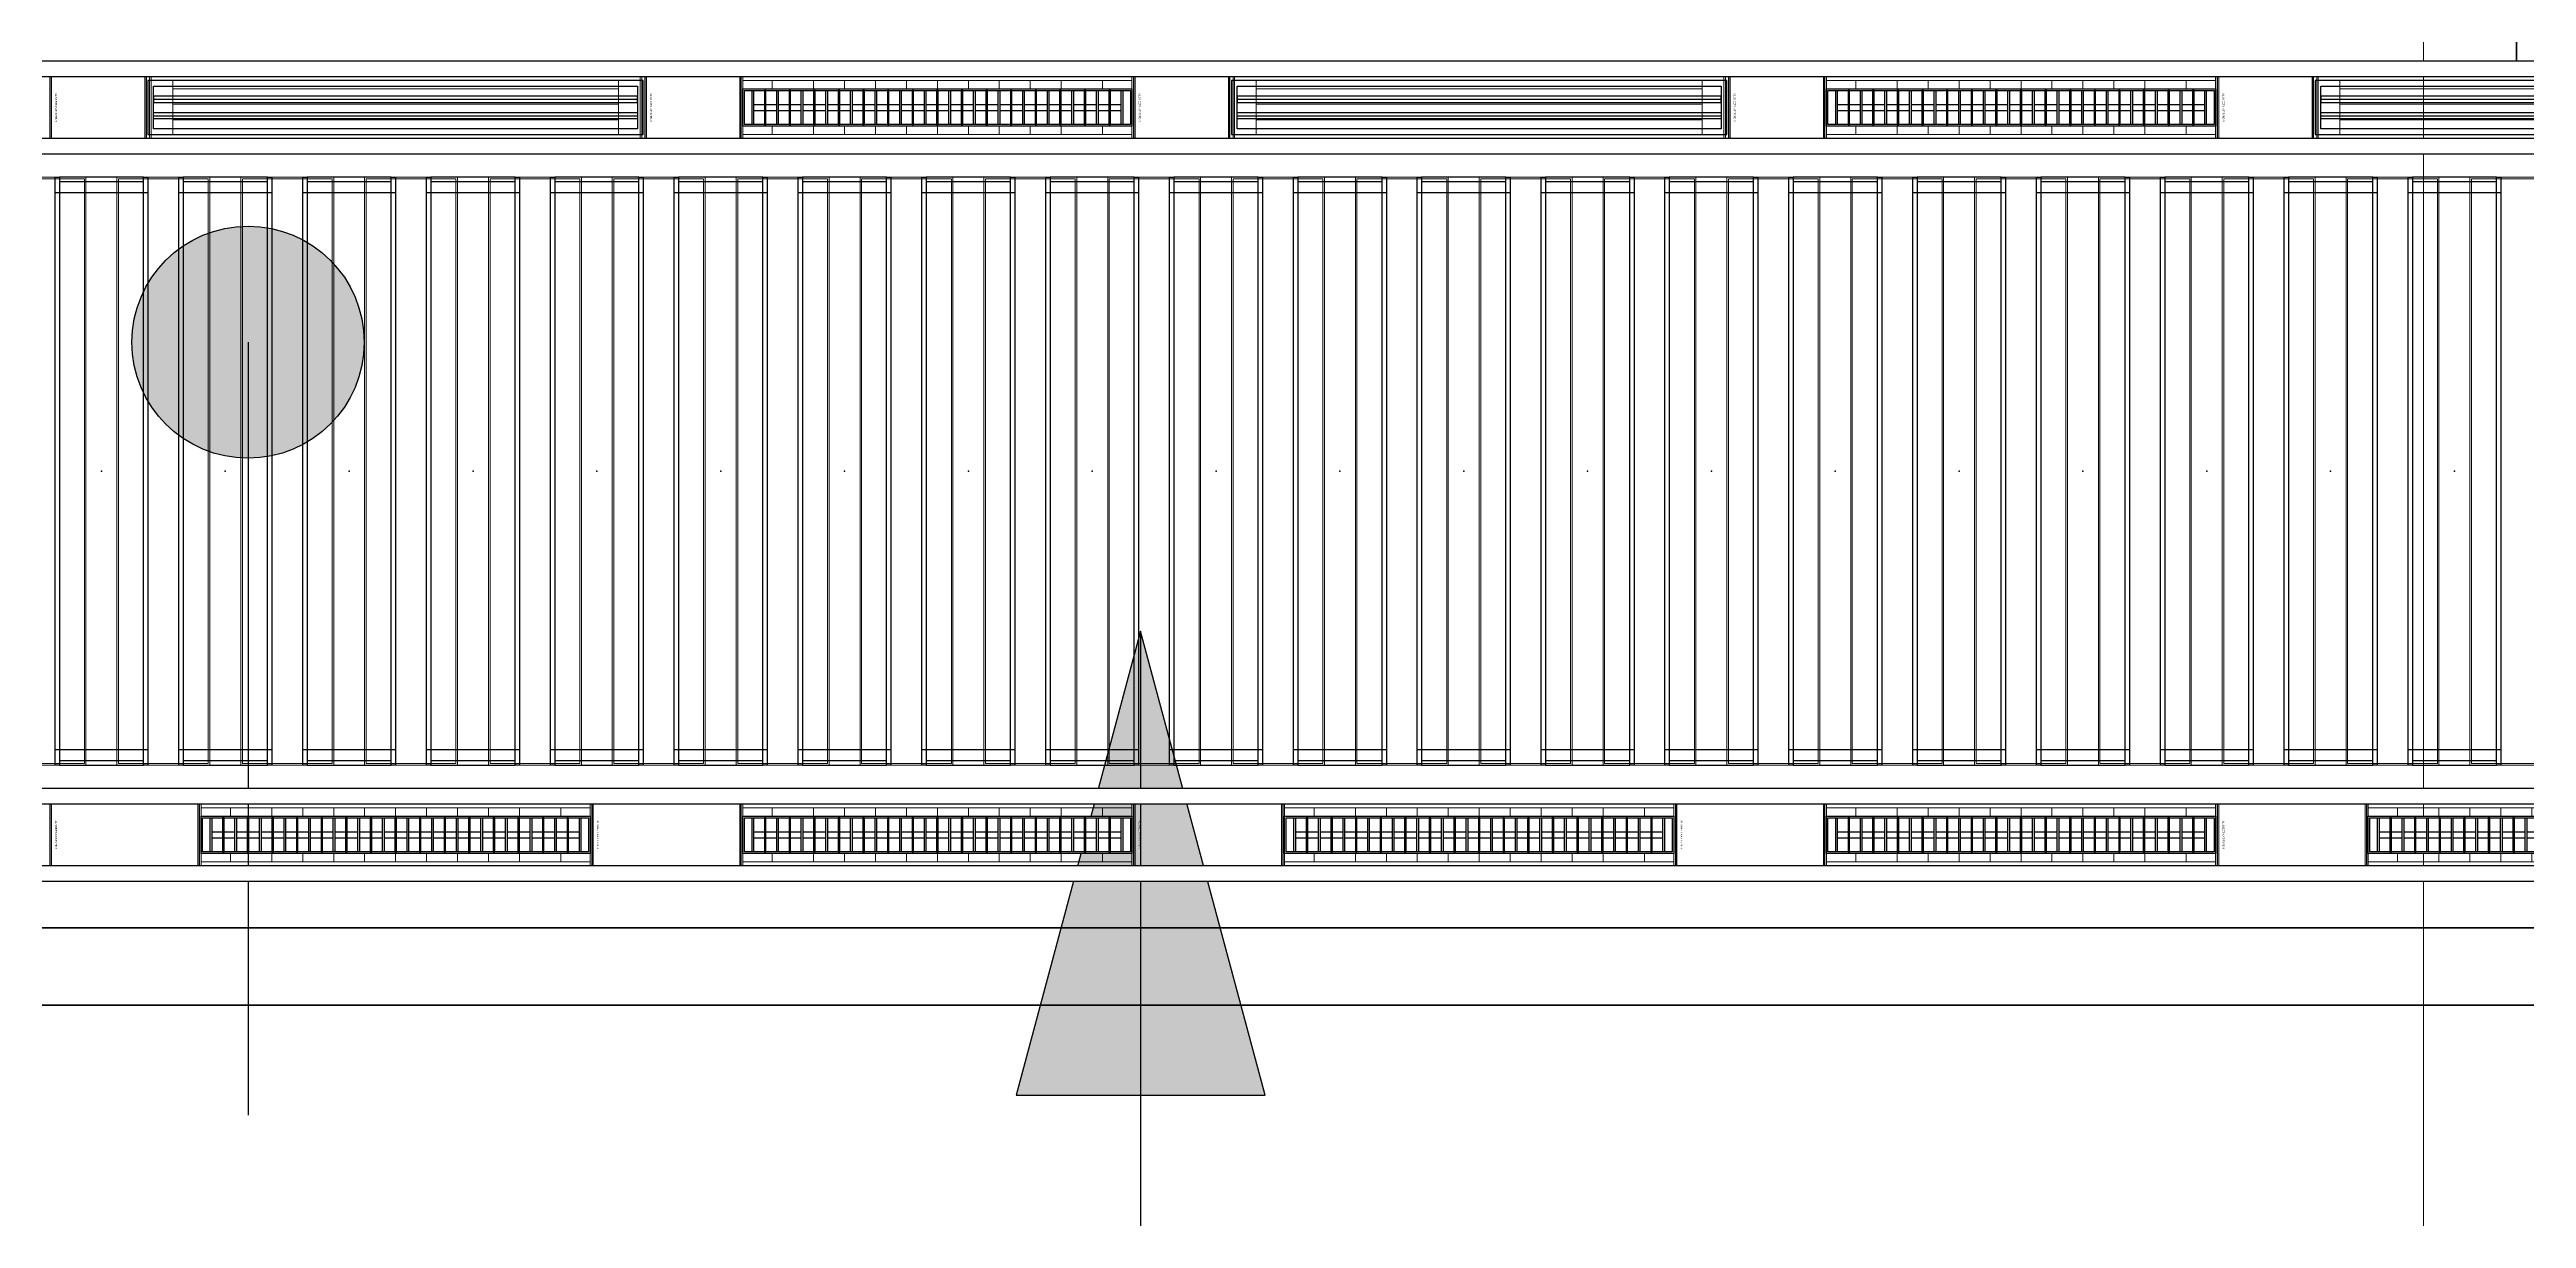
# Model space of a CAD drawing. Header units: millimetres. Extents: x 813027 to 1148939, y -931049 to -10.
# Drawn here: x 946772 to 954772, y -115575 to -111798 of the extents above; entities that cross this region are included whole.
import ezdxf
from ezdxf.enums import TextEntityAlignment as Align

# ---------------------------------------------------------------- set-up
doc = ezdxf.new("R2010")
doc.units = ezdxf.units.MM
doc.linetypes.add('DPA_Grid _ Level 500', pattern=[5.5, 2.75, -0.75, 1.25, -0.75])
doc.linetypes.add('DPA_Hidden 50', pattern=[3, 2, -1])
for name, color, linetype in [('000 - WIPEOUT', 250, 'Continuous'), ('001 - ASCESSORIES', 1, 'Continuous'), ('A04_TUBE SERIES', 2, 'Continuous'), ('A11_ALU.SOLID SHEET', 7, 'Continuous')]:
    doc.layers.add(name, color=color, linetype=linetype)
for name, color, linetype, lineweight in [('A-ANNO-NOTE', 3, 'Continuous', 25), ('A-GLAZ-CURT', 2, 'Continuous', 9), ('A-ROOM-IDEN', 3, 'Continuous', 25), ('I-WALL-E', 2, 'Continuous', 25), ('S-GRID', 251, 'Continuous', 9), ('WALL-E', 2, 'Continuous', 25)]:
    doc.layers.add(name, color=color, linetype=linetype, lineweight=lineweight)

# ---------------------------------------------------------------- blocks, each defined once
blk = doc.blocks.new('DPA_CP_Metal Ceiling Panel - Vertical Panel with Gap-13988918-4160 - LOWER PLATFORM LEVEL - REFLECTED CEILING GENERAL PLAN')
at = {"layer": 'A-GLAZ-CURT'}
for p, q in [((994596.3, -114111.8), (994596.3, -112211.8)), ((994596.3, -112211.8), (994896.3, -112211.8)), ((994596.3, -114111.8), (994596.3, -112211.8)), ((994596.3, -112211.8), (994896.3, -112211.8)), ((994896.3, -112211.8), (994596.3, -112211.8)), ((994596.3, -112211.8), (994596.3, -114111.8)), ((994896.3, -112211.8), (994596.3, -112211.8)), ((994596.3, -112211.8), (994596.3, -114111.8)), ((994596.3, -114111.8), (994596.3, -112211.8)), ((994596.3, -112211.8), (994896.3, -112211.8)), ((994601.3, -114106.8), (994601.3, -112216.8)), ((994601.3, -112216.8), (994891.3, -112216.8)), ((994891.3, -112216.8), (994891.3, -114106.8)), ((994896.3, -114111.8), (994896.3, -112211.8)), ((994896.3, -112211.8), (994896.3, -114111.8)), ((994896.3, -114111.8), (994896.3, -112211.8)), ((994896.3, -114111.8), (994896.3, -112211.8)), ((994896.3, -112211.8), (994896.3, -114111.8)), ((994596.3, -114111.8), (994896.3, -114111.8)), ((994896.3, -114111.8), (994596.3, -114111.8)), ((994596.3, -114111.8), (994896.3, -114111.8)), ((994596.3, -114111.8), (994896.3, -114111.8)), ((994896.3, -114111.8), (994596.3, -114111.8)), ((994601.3, -114106.8), (994891.3, -114106.8))]:
    blk.add_line(p, q, dxfattribs=at)
blk = doc.blocks.new('DPA_CP_Metal Ceiling Luminaire1 - Linear Luminaire 2-14739897-4160 - LOWER PLATFORM LEVEL - REFLECTED CEILING GENERAL PLAN')
at = {"layer": 'A-GLAZ-CURT'}
for p, q in [((901767.8, -114474.3), (901767.8, -114199.3)), ((901767.8, -114199.3), (903024.8, -114199.3)), ((901767.8, -114199.3), (901767.8, -114474.3)), ((903024.8, -114199.3), (901767.8, -114199.3)), ((901767.8, -114199.3), (903024.8, -114199.3)), ((903024.8, -114199.3), (903024.8, -114474.3)), ((903024.8, -114474.3), (903024.8, -114199.3)), ((901767.8, -114249.3), (901767.8, -114474.3)), ((901767.8, -114249.3), (903024.8, -114249.3)), ((903024.8, -114249.3), (903024.8, -114474.3)), ((901767.8, -114424.3), (903024.8, -114424.3)), ((903024.8, -114474.3), (901767.8, -114474.3)), ((903024.8, -114474.3), (901767.8, -114474.3)), ((901767.8, -114474.3), (903024.8, -114474.3))]:
    blk.add_line(p, q, dxfattribs=at)
at = {"layer": 'A-GLAZ-CURT', "linetype": 'DPA_Hidden 50'}
for p, q in [((901862.8, -114249.3), (901862.8, -114424.3)), ((901996.3, -114249.3), (901996.3, -114424.3)), ((902096.3, -114249.3), (902096.3, -114424.3)), ((902196.3, -114249.3), (902196.3, -114424.3)), ((902296.3, -114249.3), (902296.3, -114424.3)), ((902396.3, -114249.3), (902396.3, -114424.3)), ((902496.3, -114249.3), (902496.3, -114424.3)), ((902596.3, -114249.3), (902596.3, -114424.3)), ((902696.3, -114249.3), (902696.3, -114424.3)), ((902796.3, -114249.3), (902796.3, -114424.3)), ((902929.8, -114249.3), (902929.8, -114424.3))]:
    blk.add_line(p, q, dxfattribs=at)
blk = doc.blocks.new('DPA_CP_Metal Ceiling Panel - Horizontal with Gap-20306943-4160 - LOWER PLATFORM LEVEL - REFLECTED CEILING GENERAL PLAN')
at = {"layer": 'A-GLAZ-CURT'}
for p, q in [((910029.8, -114474.3), (910029.8, -114199.3)), ((910029.8, -114199.3), (910512.8, -114199.3)), ((910029.8, -114474.3), (910029.8, -114199.3)), ((910029.8, -114199.3), (910512.8, -114199.3)), ((910512.8, -114199.3), (910029.8, -114199.3)), ((910029.8, -114199.3), (910029.8, -114474.3)), ((910512.8, -114199.3), (910029.8, -114199.3)), ((910029.8, -114199.3), (910029.8, -114474.3)), ((910029.8, -114474.3), (910029.8, -114199.3)), ((910029.8, -114199.3), (910512.8, -114199.3)), ((910034.8, -114469.3), (910034.8, -114204.3)), ((910034.8, -114204.3), (910507.8, -114204.3)), ((910507.8, -114204.3), (910507.8, -114469.3)), ((910512.8, -114474.3), (910512.8, -114199.3)), ((910512.8, -114199.3), (910512.8, -114474.3)), ((910512.8, -114474.3), (910512.8, -114199.3)), ((910512.8, -114474.3), (910512.8, -114199.3)), ((910512.8, -114199.3), (910512.8, -114474.3)), ((910029.8, -114474.3), (910512.8, -114474.3)), ((910512.8, -114474.3), (910029.8, -114474.3)), ((910029.8, -114474.3), (910512.8, -114474.3)), ((910029.8, -114474.3), (910512.8, -114474.3)), ((910512.8, -114474.3), (910029.8, -114474.3)), ((910034.8, -114469.3), (910507.8, -114469.3))]:
    blk.add_line(p, q, dxfattribs=at)
blk = doc.blocks.new('DPA_CP_Metal Ceiling Air Supply - Linear Diffuser Air Supply-14762131-4160 - LOWER PLATFORM LEVEL - REFLECTED CEILING GENERAL PLAN')
at = {"layer": 'A-GLAZ-CURT'}
h = blk.add_hatch(dxfattribs=at)
h.set_pattern_fill('FP_13', color=256, style=0, pattern_type=2)
h.set_pattern_definition([(180, (909396.33, -109824.28), (6e-15, 50), [])])
h.paths.add_polyline_path([(908676.3, -109874.3), (910116.3, -109874.3), (910116.3, -109699.3), (908676.3, -109699.3)])
for p, q in [((908601.3, -109924.3), (908601.3, -109649.3)), ((908601.3, -109649.3), (910191.3, -109649.3)), ((908601.3, -109924.3), (908601.3, -109649.3)), ((908601.3, -109649.3), (910191.3, -109649.3)), ((910191.3, -109649.3), (908601.3, -109649.3)), ((908601.3, -109649.3), (908601.3, -109924.3)), ((910191.3, -109649.3), (908601.3, -109649.3)), ((908601.3, -109649.3), (908601.3, -109924.3)), ((908601.3, -109924.3), (908601.3, -109649.3)), ((908601.3, -109649.3), (910191.3, -109649.3)), ((908606.3, -109919.3), (908606.3, -109654.3)), ((908606.3, -109654.3), (910186.3, -109654.3)), ((910186.3, -109654.3), (910186.3, -109919.3)), ((910191.3, -109924.3), (910191.3, -109649.3)), ((910191.3, -109649.3), (910191.3, -109924.3)), ((910191.3, -109924.3), (910191.3, -109649.3)), ((910191.3, -109924.3), (910191.3, -109649.3)), ((910191.3, -109649.3), (910191.3, -109924.3)), ((910116.3, -109699.3), (908676.3, -109699.3)), ((908676.3, -109699.3), (908676.3, -109874.3)), ((908676.3, -109874.3), (908676.3, -109699.3)), ((908676.3, -109699.3), (910116.3, -109699.3)), ((908676.3, -109874.3), (908676.3, -109699.3)), ((908676.3, -109699.3), (910116.3, -109699.3)), ((910116.3, -109699.3), (908676.3, -109699.3)), ((908676.3, -109699.3), (908676.3, -109874.3)), ((910116.3, -109874.3), (910116.3, -109699.3)), ((910116.3, -109699.3), (910116.3, -109874.3)), ((910116.3, -109699.3), (910116.3, -109874.3)), ((910116.3, -109874.3), (910116.3, -109699.3)), ((908606.3, -109919.3), (910186.3, -109919.3)), ((908676.3, -109874.3), (910116.3, -109874.3)), ((910116.3, -109874.3), (908676.3, -109874.3)), ((910116.3, -109874.3), (908676.3, -109874.3)), ((908676.3, -109874.3), (910116.3, -109874.3)), ((908601.3, -109924.3), (910191.3, -109924.3)), ((910191.3, -109924.3), (908601.3, -109924.3)), ((908601.3, -109924.3), (910191.3, -109924.3)), ((908601.3, -109924.3), (910191.3, -109924.3)), ((910191.3, -109924.3), (908601.3, -109924.3))]:
    blk.add_line(p, q, dxfattribs=at)
blk = doc.blocks.new('DPA_CP_Metal Ceiling Panel - Horizontal with Gap-20308794-4160 - LOWER PLATFORM LEVEL - REFLECTED CEILING GENERAL PLAN')
at = {"layer": 'A-GLAZ-CURT'}
for p, q in [((910201.3, -109924.3), (910201.3, -109649.3)), ((910201.3, -109649.3), (910512.8, -109649.3)), ((910201.3, -109924.3), (910201.3, -109649.3)), ((910201.3, -109649.3), (910512.8, -109649.3)), ((910512.8, -109649.3), (910201.3, -109649.3)), ((910201.3, -109649.3), (910201.3, -109924.3)), ((910512.8, -109649.3), (910201.3, -109649.3)), ((910201.3, -109649.3), (910201.3, -109924.3)), ((910201.3, -109924.3), (910201.3, -109649.3)), ((910201.3, -109649.3), (910512.8, -109649.3)), ((910206.3, -109919.3), (910206.3, -109654.3)), ((910206.3, -109654.3), (910507.8, -109654.3)), ((910507.8, -109654.3), (910507.8, -109919.3)), ((910512.8, -109924.3), (910512.8, -109649.3)), ((910512.8, -109649.3), (910512.8, -109924.3)), ((910512.8, -109924.3), (910512.8, -109649.3)), ((910512.8, -109924.3), (910512.8, -109649.3)), ((910512.8, -109649.3), (910512.8, -109924.3)), ((910206.3, -109919.3), (910507.8, -109919.3)), ((910201.3, -109924.3), (910512.8, -109924.3)), ((910512.8, -109924.3), (910201.3, -109924.3)), ((910201.3, -109924.3), (910512.8, -109924.3)), ((910201.3, -109924.3), (910512.8, -109924.3)), ((910512.8, -109924.3), (910201.3, -109924.3))]:
    blk.add_line(p, q, dxfattribs=at)
blk = doc.blocks.new('C-2-PP21-AR-4160-01-B_20250829-084021_EXCL')
at = {"layer": 'A-GLAZ-CURT'}
for name, p in [('DPA_CP_Metal Ceiling Panel - Horizontal with Gap-20308794-4160 - LOWER PLATFORM LEVEL - REFLECTED CEILING GENERAL PLAN', (-1010517.8, 103141.8)), ('DPA_CP_Metal Ceiling Air Supply - Linear Diffuser Air Supply-14762131-4160 - LOWER PLATFORM LEVEL - REFLECTED CEILING GENERAL PLAN', (-1008596.3, 103141.8)), ('DPA_CP_Metal Ceiling Panel - Horizontal with Gap-20308794-4160 - LOWER PLATFORM LEVEL - REFLECTED CEILING GENERAL PLAN', (-1008596.3, 103141.8)), ('DPA_CP_Metal Ceiling Luminaire1 - Linear Luminaire 2-14739897-4160 - LOWER PLATFORM LEVEL - REFLECTED CEILING GENERAL PLAN', (-999846.3, 107691.8)), ('DPA_CP_Metal Ceiling Panel - Horizontal with Gap-20308794-4160 - LOWER PLATFORM LEVEL - REFLECTED CEILING GENERAL PLAN', (-1007017.8, 103141.8)), ('DPA_CP_Metal Ceiling Air Supply - Linear Diffuser Air Supply-14762131-4160 - LOWER PLATFORM LEVEL - REFLECTED CEILING GENERAL PLAN', (-1005096.3, 103141.8)), ('DPA_CP_Metal Ceiling Panel - Horizontal with Gap-20308794-4160 - LOWER PLATFORM LEVEL - REFLECTED CEILING GENERAL PLAN', (-1005096.3, 103141.8)), ('DPA_CP_Metal Ceiling Luminaire1 - Linear Luminaire 2-14739897-4160 - LOWER PLATFORM LEVEL - REFLECTED CEILING GENERAL PLAN', (-996346.3, 107691.8)), ('DPA_CP_Metal Ceiling Panel - Horizontal with Gap-20308794-4160 - LOWER PLATFORM LEVEL - REFLECTED CEILING GENERAL PLAN', (-1003517.8, 103141.8)), ('DPA_CP_Metal Ceiling Air Supply - Linear Diffuser Air Supply-14762131-4160 - LOWER PLATFORM LEVEL - REFLECTED CEILING GENERAL PLAN', (-1001596.3, 103141.8)), ('DPA_CP_Metal Ceiling Panel - Horizontal with Gap-20306943-4160 - LOWER PLATFORM LEVEL - REFLECTED CEILING GENERAL PLAN', (-1010346.3, 105341.8)), ('DPA_CP_Metal Ceiling Luminaire1 - Linear Luminaire 2-14739897-4160 - LOWER PLATFORM LEVEL - REFLECTED CEILING GENERAL PLAN', (-1001596.3, 105341.8)), ('DPA_CP_Metal Ceiling Panel - Horizontal with Gap-20306943-4160 - LOWER PLATFORM LEVEL - REFLECTED CEILING GENERAL PLAN', (-1008596.3, 105341.8)), ('DPA_CP_Metal Ceiling Luminaire1 - Linear Luminaire 2-14739897-4160 - LOWER PLATFORM LEVEL - REFLECTED CEILING GENERAL PLAN', (-999846.3, 105341.8)), ('DPA_CP_Metal Ceiling Panel - Horizontal with Gap-20306943-4160 - LOWER PLATFORM LEVEL - REFLECTED CEILING GENERAL PLAN', (-1006846.3, 105341.8)), ('DPA_CP_Metal Ceiling Luminaire1 - Linear Luminaire 2-14739897-4160 - LOWER PLATFORM LEVEL - REFLECTED CEILING GENERAL PLAN', (-998096.3, 105341.8)), ('DPA_CP_Metal Ceiling Panel - Horizontal with Gap-20306943-4160 - LOWER PLATFORM LEVEL - REFLECTED CEILING GENERAL PLAN', (-1005096.3, 105341.8)), ('DPA_CP_Metal Ceiling Luminaire1 - Linear Luminaire 2-14739897-4160 - LOWER PLATFORM LEVEL - REFLECTED CEILING GENERAL PLAN', (-996346.3, 105341.8)), ('DPA_CP_Metal Ceiling Panel - Horizontal with Gap-20306943-4160 - LOWER PLATFORM LEVEL - REFLECTED CEILING GENERAL PLAN', (-1003346.3, 105341.8)), ('DPA_CP_Metal Ceiling Luminaire1 - Linear Luminaire 2-14739897-4160 - LOWER PLATFORM LEVEL - REFLECTED CEILING GENERAL PLAN', (-994596.3, 105341.8))]:
    blk.add_blockref(name, p, dxfattribs=at)
at = {"layer": 'A-GLAZ-CURT', "rotation": 180}
for p in [(894396.3, -120981.8), (894796.3, -120981.8), (895196.3, -120981.8), (895596.3, -120981.8), (895996.3, -120981.8), (896396.3, -120981.8), (896796.3, -120981.8), (897196.3, -120981.8), (897596.3, -120981.8), (897996.3, -120981.8), (898396.3, -120981.8), (898796.3, -120981.8), (899196.3, -120981.8), (899596.3, -120981.8), (899996.3, -120981.8), (900396.3, -120981.8), (900796.3, -120981.8), (901196.3, -120981.8), (901596.3, -120981.8), (901996.3, -120981.8), (902396.3, -120981.8)]:
    blk.add_blockref('DPA_CP_Metal Ceiling Panel - Vertical Panel with Gap-13988918-4160 - LOWER PLATFORM LEVEL - REFLECTED CEILING GENERAL PLAN', p, dxfattribs=at)
blk = doc.blocks.new('*U485')
at = {"color": 1}
blk.add_wipeout([(628.5, -60), (-628.5, -60), (-628.5, 60), (628.5, 60)], dxfattribs=at).dxf.layer = '000 - WIPEOUT'
at = {"layer": '001 - ASCESSORIES', "color": 0}
blk.add_lwpolyline([(628.5, -60), (-628.5, -60), (-628.5, 60), (628.5, 60)], close=True, dxfattribs=at)
at = {"layer": '001 - ASCESSORIES'}
for points in [[(623.5, -55), (-623.5, -55), (-623.5, 55), (623.5, 55)], [(-593.5, -55), (-598.5, -55), (-598.5, 55), (-593.5, 55)], [(-558.8, -55), (-553.8, -55), (-553.8, 55), (-558.8, 55)], [(-514, -55), (-519, -55), (-519, 55), (-514, 55)], [(-479.3, -55), (-474.3, -55), (-474.3, 55), (-479.3, 55)], [(-434.6, -55), (-439.6, -55), (-439.6, 55), (-434.6, 55)], [(-399.8, -55), (-394.8, -55), (-394.8, 55), (-399.8, 55)], [(-355.1, -55), (-360.1, -55), (-360.1, 55), (-355.1, 55)], [(-320.4, -55), (-315.4, -55), (-315.4, 55), (-320.4, 55)], [(-275.6, -55), (-280.6, -55), (-280.6, 55), (-275.6, 55)], [(-240.9, -55), (-235.9, -55), (-235.9, 55), (-240.9, 55)], [(-196.2, -55), (-201.2, -55), (-201.2, 55), (-196.2, 55)], [(-161.4, -55), (-156.4, -55), (-156.4, 55), (-161.4, 55)], [(-116.7, -55), (-121.7, -55), (-121.7, 55), (-116.7, 55)], [(-82, -55), (-77, -55), (-77, 55), (-82, 55)], [(-37.2, -55), (-42.2, -55), (-42.2, 55), (-37.2, 55)], [(-2.5, -55), (2.5, -55), (2.5, 55), (-2.5, 55)], [(42.2, -55), (37.2, -55), (37.2, 55), (42.2, 55)], [(77, -55), (82, -55), (82, 55), (77, 55)], [(121.7, -55), (116.7, -55), (116.7, 55), (121.7, 55)], [(156.4, -55), (161.4, -55), (161.4, 55), (156.4, 55)], [(201.2, -55), (196.2, -55), (196.2, 55), (201.2, 55)], [(235.9, -55), (240.9, -55), (240.9, 55), (235.9, 55)], [(280.6, -55), (275.6, -55), (275.6, 55), (280.6, 55)], [(315.4, -55), (320.4, -55), (320.4, 55), (315.4, 55)], [(360.1, -55), (355.1, -55), (355.1, 55), (360.1, 55)], [(394.8, -55), (399.8, -55), (399.8, 55), (394.8, 55)], [(439.6, -55), (434.6, -55), (434.6, 55), (439.6, 55)], [(474.3, -55), (479.3, -55), (479.3, 55), (474.3, 55)], [(519, -55), (514, -55), (514, 55), (519, 55)], [(553.8, -55), (558.8, -55), (558.8, 55), (553.8, 55)], [(598.5, -55), (593.5, -55), (593.5, 55), (598.5, 55)]]:
    blk.add_lwpolyline(points, close=True, dxfattribs=at)
for points in [[(-593.5, 10), (-558.8, 10)], [(-553.8, 10), (-519, 10)], [(-514, 10), (-479.3, 10)], [(-474.3, 10), (-439.6, 10)], [(-434.6, 10), (-399.8, 10)], [(-394.8, 10), (-360.1, 10)], [(-355.1, 10), (-320.4, 10)], [(-315.4, 10), (-280.6, 10)], [(-275.6, 10), (-240.9, 10)], [(-235.9, 10), (-201.2, 10)], [(-196.2, 10), (-161.4, 10)], [(-156.4, 10), (-121.7, 10)], [(-116.7, 10), (-82, 10)], [(-77, 10), (-42.2, 10)], [(-37.2, 10), (-2.5, 10)], [(2.5, 10), (37.2, 10)], [(42.2, 10), (77, 10)], [(82, 10), (116.7, 10)], [(121.7, 10), (156.4, 10)], [(161.4, 10), (196.2, 10)], [(201.2, 10), (235.9, 10)], [(240.9, 10), (275.6, 10)], [(280.6, 10), (315.4, 10)], [(320.4, 10), (355.1, 10)], [(360.1, 10), (394.8, 10)], [(399.8, 10), (434.6, 10)], [(439.6, 10), (474.3, 10)], [(479.3, 10), (514, 10)], [(519, 10), (553.8, 10)], [(558.8, 10), (593.5, 10)], [(-593.5, -10), (-558.8, -10)], [(-553.8, -10), (-519, -10)], [(-514, -10), (-479.3, -10)], [(-474.3, -10), (-439.6, -10)], [(-434.6, -10), (-399.8, -10)], [(-394.8, -10), (-360.1, -10)], [(-355.1, -10), (-320.4, -10)], [(-315.4, -10), (-280.6, -10)], [(-275.6, -10), (-240.9, -10)], [(-235.9, -10), (-201.2, -10)], [(-196.2, -10), (-161.4, -10)], [(-156.4, -10), (-121.7, -10)], [(-116.7, -10), (-82, -10)], [(-77, -10), (-42.2, -10)], [(-37.2, -10), (-2.5, -10)], [(2.5, -10), (37.2, -10)], [(42.2, -10), (77, -10)], [(82, -10), (116.7, -10)], [(121.7, -10), (156.4, -10)], [(161.4, -10), (196.2, -10)], [(201.2, -10), (235.9, -10)], [(240.9, -10), (275.6, -10)], [(280.6, -10), (315.4, -10)], [(320.4, -10), (355.1, -10)], [(360.1, -10), (394.8, -10)], [(399.8, -10), (434.6, -10)], [(439.6, -10), (474.3, -10)], [(479.3, -10), (514, -10)], [(519, -10), (553.8, -10)], [(558.8, -10), (593.5, -10)]]:
    blk.add_lwpolyline(points, dxfattribs=at)
blk = doc.blocks.new('*U493')
at = {"layer": 'A11_ALU.SOLID SHEET', "color": 0}
blk.add_lwpolyline([(483, -98.8), (483, 98.8), (0, 98.8), (0, -98.8)], close=True, dxfattribs=at)
at = {"layer": 'Defpoints', "color": 250}
blk.add_point((0, 0), dxfattribs=at)
blk.add_text('AL.SHEET-HAT-TYPE-R', height=6, rotation=270, dxfattribs=at).set_placement((15, 0), align=Align.BOTTOM_CENTER)
blk = doc.blocks.new('*U495')
blk.add_attdef('EXTR.OVL-LENGTH_', (-25, -59.1), '', height=5)
blk.add_wipeout([(-25, 0), (25, 0), (25, 134900), (-25, 134900)]).dxf.layer = '000 - WIPEOUT'
at = {"layer": 'A04_TUBE SERIES', "color": 0}
blk.add_lwpolyline([(-25, 0), (25, 0), (25, 134900), (-25, 134900)], close=True, dxfattribs=at)
blk = doc.blocks.new('*U488')
at = {"layer": 'A11_ALU.SOLID SHEET', "color": 0}
blk.add_lwpolyline([(311.5, -98.8), (311.5, 98.8), (0, 98.8), (0, -98.8)], close=True, dxfattribs=at)
at = {"layer": 'Defpoints', "color": 250}
blk.add_point((0, 0), dxfattribs=at)
blk.add_text('AL.SHEET-HAT-TYPE-R', height=6, rotation=270, dxfattribs=at).set_placement((15, 0), align=Align.BOTTOM_CENTER)
blk = doc.blocks.new('*U484')
at = {"layer": '001 - ASCESSORIES', "color": 0, "linetype": 'ByBlock'}
blk.add_lwpolyline([(800, 87.5), (-800, 87.5), (-800, -87.5), (800, -87.5)], close=True, dxfattribs=at)
at = {"layer": '001 - ASCESSORIES', "linetype": 'ByBlock'}
for points in [[(-781.5, 69), (781.5, 69), (781.5, -69), (-781.5, -69)], [(781.5, 36.3), (-781.5, 36.3), (-781.5, 16.3), (781.5, 16.3)], [(-781.5, -16.3), (781.5, -16.3), (781.5, -36.3), (-781.5, -36.3)]]:
    blk.add_lwpolyline(points, close=True, dxfattribs=at)
for points in [[(781.5, 26.3), (-781.5, 26.3)], [(-781.5, -26.3), (781.5, -26.3)]]:
    blk.add_lwpolyline(points, dxfattribs=at)
blk = doc.blocks.new('*U492')
blk.add_attdef('EXTR.OVL-LENGTH_', (-25, -59.1), '', height=5)
blk.add_wipeout([(-25, 0), (25, 0), (25, 134900), (-25, 134900)]).dxf.layer = '000 - WIPEOUT'
at = {"layer": 'A04_TUBE SERIES', "color": 0}
blk.add_lwpolyline([(-25, 0), (25, 0), (25, 134900), (-25, 134900)], close=True, dxfattribs=at)
blk = doc.blocks.new('*U515')
for p, q in [((-900.3, 13050), (-900.3, 13350)), ((900, 13350), (900, 13050)), ((-900.3, 12650), (-900.3, 12950)), ((900, 12950), (900, 12650)), ((-900.3, 12250), (-900.3, 12550)), ((900, 12550), (900, 12250)), ((-900.3, 11850), (-900.3, 12150)), ((900, 12150), (900, 11850)), ((-900.3, 11450), (-900.3, 11750)), ((900, 11750), (900, 11450)), ((-900.3, 11050), (-900.3, 11350)), ((900, 11350), (900, 11050)), ((-900.3, 10650), (-900.3, 10950)), ((900, 10950), (900, 10650)), ((-900.3, 10250), (-900.3, 10550)), ((900, 10550), (900, 10250)), ((-900.3, 9850), (-900.3, 10150)), ((900, 10150), (900, 9850)), ((-900.3, 9450), (-900.3, 9750)), ((900, 9750), (900, 9450)), ((-900.3, 9050), (-900.3, 9350)), ((900, 9350), (900, 9050)), ((-900.3, 8650), (-900.3, 8950)), ((900, 8950), (900, 8650)), ((-900.3, 8250), (-900.3, 8550)), ((900, 8550), (900, 8250)), ((-900.3, 7850), (-900.3, 8150)), ((900, 8150), (900, 7850)), ((-900.3, 7450), (-900.3, 7750)), ((900, 7750), (900, 7450)), ((-900.3, 7050), (-900.3, 7350)), ((900, 7350), (900, 7050)), ((-900.3, 6650), (-900.3, 6950)), ((900, 6950), (900, 6650)), ((-900.3, 6250), (-900.3, 6550)), ((900, 6550), (900, 6250)), ((-900.3, 5850), (-900.3, 6150)), ((900, 6150), (900, 5850)), ((-900.3, 5450), (-900.3, 5750)), ((900, 5750), (900, 5450))]:
    blk.add_line(p, q)
for p in [(0, 13200), (0, 12800), (0, 12400), (0, 12000), (0, 11600), (0, 11200), (0, 10800), (0, 10400), (0, 10000), (0, 9600), (0, 9200), (0, 8800), (0, 8400), (0, 8000), (0, 7600), (0, 7200), (0, 6800), (0, 6400), (0, 6000), (0, 5600)]:
    blk.add_point(p)
at = {"layer": 'A11_ALU.SOLID SHEET', "color": 0}
for points in [[(-950, 13350), (950, 13350), (950, 13336), (-950, 13336)], [(-950, 13064), (-936, 13064), (-936, 13336), (-950, 13336)], [(950, 13336), (936, 13336), (936, 13064), (950, 13064)], [(-950, 13064), (950, 13064), (950, 13050), (-950, 13050)], [(-950, 12950), (950, 12950), (950, 12936), (-950, 12936)], [(-950, 12664), (-936, 12664), (-936, 12936), (-950, 12936)], [(950, 12936), (936, 12936), (936, 12664), (950, 12664)], [(-950, 12664), (950, 12664), (950, 12650), (-950, 12650)], [(-950, 12550), (950, 12550), (950, 12536), (-950, 12536)], [(-950, 12264), (-936, 12264), (-936, 12536), (-950, 12536)], [(950, 12536), (936, 12536), (936, 12264), (950, 12264)], [(-950, 12264), (950, 12264), (950, 12250), (-950, 12250)], [(-950, 12150), (950, 12150), (950, 12136), (-950, 12136)], [(-950, 11864), (-936, 11864), (-936, 12136), (-950, 12136)], [(950, 12136), (936, 12136), (936, 11864), (950, 11864)], [(-950, 11864), (950, 11864), (950, 11850), (-950, 11850)], [(-950, 11750), (950, 11750), (950, 11736), (-950, 11736)], [(-950, 11464), (-936, 11464), (-936, 11736), (-950, 11736)], [(950, 11736), (936, 11736), (936, 11464), (950, 11464)], [(-950, 11464), (950, 11464), (950, 11450), (-950, 11450)], [(-950, 11350), (950, 11350), (950, 11336), (-950, 11336)], [(-950, 11064), (-936, 11064), (-936, 11336), (-950, 11336)], [(950, 11336), (936, 11336), (936, 11064), (950, 11064)], [(-950, 11064), (950, 11064), (950, 11050), (-950, 11050)], [(-950, 10950), (950, 10950), (950, 10936), (-950, 10936)], [(-950, 10664), (-936, 10664), (-936, 10936), (-950, 10936)], [(950, 10936), (936, 10936), (936, 10664), (950, 10664)], [(-950, 10664), (950, 10664), (950, 10650), (-950, 10650)], [(-950, 10550), (950, 10550), (950, 10536), (-950, 10536)], [(-950, 10264), (-936, 10264), (-936, 10536), (-950, 10536)], [(950, 10536), (936, 10536), (936, 10264), (950, 10264)], [(-950, 10264), (950, 10264), (950, 10250), (-950, 10250)], [(-950, 10150), (950, 10150), (950, 10136), (-950, 10136)], [(-950, 9864), (-936, 9864), (-936, 10136), (-950, 10136)], [(950, 10136), (936, 10136), (936, 9864), (950, 9864)], [(-950, 9864), (950, 9864), (950, 9850), (-950, 9850)], [(-950, 9750), (950, 9750), (950, 9736), (-950, 9736)], [(-950, 9464), (-936, 9464), (-936, 9736), (-950, 9736)], [(950, 9736), (936, 9736), (936, 9464), (950, 9464)], [(-950, 9464), (950, 9464), (950, 9450), (-950, 9450)], [(-950, 9350), (950, 9350), (950, 9336), (-950, 9336)], [(-950, 9064), (-936, 9064), (-936, 9336), (-950, 9336)], [(950, 9336), (936, 9336), (936, 9064), (950, 9064)], [(-950, 9064), (950, 9064), (950, 9050), (-950, 9050)], [(-950, 8950), (950, 8950), (950, 8936), (-950, 8936)], [(-950, 8664), (-936, 8664), (-936, 8936), (-950, 8936)], [(950, 8936), (936, 8936), (936, 8664), (950, 8664)], [(-950, 8664), (950, 8664), (950, 8650), (-950, 8650)], [(-950, 8550), (950, 8550), (950, 8536), (-950, 8536)], [(-950, 8264), (-936, 8264), (-936, 8536), (-950, 8536)], [(950, 8536), (936, 8536), (936, 8264), (950, 8264)], [(-950, 8264), (950, 8264), (950, 8250), (-950, 8250)], [(-950, 8150), (950, 8150), (950, 8136), (-950, 8136)], [(-950, 7864), (-936, 7864), (-936, 8136), (-950, 8136)], [(950, 8136), (936, 8136), (936, 7864), (950, 7864)], [(-950, 7864), (950, 7864), (950, 7850), (-950, 7850)], [(-950, 7750), (950, 7750), (950, 7736), (-950, 7736)], [(-950, 7464), (-936, 7464), (-936, 7736), (-950, 7736)], [(950, 7736), (936, 7736), (936, 7464), (950, 7464)], [(-950, 7464), (950, 7464), (950, 7450), (-950, 7450)], [(-950, 7350), (950, 7350), (950, 7336), (-950, 7336)], [(-950, 7064), (-936, 7064), (-936, 7336), (-950, 7336)], [(950, 7336), (936, 7336), (936, 7064), (950, 7064)], [(-950, 7064), (950, 7064), (950, 7050), (-950, 7050)], [(-950, 6950), (950, 6950), (950, 6936), (-950, 6936)], [(-950, 6664), (-936, 6664), (-936, 6936), (-950, 6936)], [(950, 6936), (936, 6936), (936, 6664), (950, 6664)], [(-950, 6664), (950, 6664), (950, 6650), (-950, 6650)], [(-950, 6550), (950, 6550), (950, 6536), (-950, 6536)], [(-950, 6264), (-936, 6264), (-936, 6536), (-950, 6536)], [(950, 6536), (936, 6536), (936, 6264), (950, 6264)], [(-950, 6264), (950, 6264), (950, 6250), (-950, 6250)], [(-950, 6150), (950, 6150), (950, 6136), (-950, 6136)], [(-950, 5864), (-936, 5864), (-936, 6136), (-950, 6136)], [(950, 6136), (936, 6136), (936, 5864), (950, 5864)], [(-950, 5864), (950, 5864), (950, 5850), (-950, 5850)], [(-950, 5750), (950, 5750), (950, 5736), (-950, 5736)], [(-950, 5464), (-936, 5464), (-936, 5736), (-950, 5736)], [(950, 5736), (936, 5736), (936, 5464), (950, 5464)], [(-950, 5464), (950, 5464), (950, 5450), (-950, 5450)]]:
    blk.add_lwpolyline(points, close=True, dxfattribs=at)
blk = doc.blocks.new('C-2-PP21-AR-4160-01-B_20250829-084416_NEWCL')
blk.add_lwpolyline([(-117350, -5345), (-113350, -5345), (-113350, -5347), (-96550, -5347), (-96550, -2450), (-92235, -2450), (-92235, -6455), (-84190, -6455), (-84190, -5820), (-81330, -5820), (-81330, -5345), (-56900, -5345), (-56900, -6455), (-41740, -6455), (-41740, -2500), (-29350, -2500), (-29350, -5482), (-19750, -5482), (-19750, -5480), (-19400, -5480), (-19400, -7995), (-19350, -7995), (-19350, -9295), (-154550, -9295)])
for name, p in [('*U488', (-100316.5, -6645)), ('*U484', (-99200, -6645)), ('*U488', (-98395, -6645)), ('*U484', (-95700, -6645)), ('*U488', (-94895, -6645)), ('*U488', (-93316.5, -6645)), ('*U484', (-92200, -6645)), ('*U493', (-100316.5, -8995)), ('*U493', (-93316.5, -8995))]:
    blk.add_blockref(name, p)
at = {"rotation": 90}
blk.add_blockref('*U515', (-86950, -7820), dxfattribs=at)
for p in [(-97450, -6645), (-93950, -6645), (-99200, -8995), (-95700, -8995), (-92200, -8995)]:
    blk.add_blockref('*U485', p)
for name, p in [('*U488', (-96816.5, -6645)), ('*U493', (-98566.5, -8995)), ('*U493', (-96816.5, -8995)), ('*U493', (-95066.5, -8995))]:
    blk.add_blockref(name, p)
at = {"rotation": 270}
for p in [(-154400, -6520), (-154400, -6770)]:
    blk.add_blockref('*U492', p, dxfattribs=at)
for p in [(-97450, -8995), (-93950, -8995)]:
    blk.add_blockref('*U485', p)
for p in [(-154400, -8870), (-154400, -9120)]:
    blk.add_blockref('*U495', p, dxfattribs=at)

msp = doc.modelspace()

# ---------------------------------------------------------------- hatches: boundary and pattern name
at = {"layer": 'A-ANNO-NOTE'}
msp.add_hatch(color=256, dxfattribs=at).paths.add_polyline_path([(950296.2, -113676.6), (949894.2, -115176.6), (950698.1, -115176.6)])
at = {"layer": 'A-ROOM-IDEN'}
h = msp.add_hatch(color=256, dxfattribs=at)
edge = h.paths.add_edge_path()
edge.add_arc((947413.5, -112743.2), 375, 0, 360)

# ---------------------------------------------------------------- linework, layer by layer
at = {"layer": 'A-ANNO-NOTE'}
for p, q in [((950296.2, -113676.6), (949894.2, -115176.6)), ((950698.1, -115176.6), (950296.2, -113676.6)), ((950296.2, -113676.6), (950296.2, -123011.4)), ((949894.2, -115176.6), (950698.1, -115176.6))]:
    msp.add_line(p, q, dxfattribs=at)
at = {"layer": 'A-ROOM-IDEN'}
msp.add_line((947413.5, -112743.2), (947413.5, -115241), dxfattribs=at)
msp.add_circle((947413.5, -112743.2), 375, dxfattribs=at)
at = {"layer": 'I-WALL-E'}
for p, q in [((954740, -111847.5), (954740, -111760)), ((954740, -111760), (954740, -111847.5))]:
    msp.add_line(p, q, dxfattribs=at)
at = {"layer": 'S-GRID', "linetype": 'DPA_Grid _ Level 500'}
msp.add_line((954440, -191381.7), (954440, -15135.4), dxfattribs=at)
at = {"layer": 'WALL-E'}
for p, q in [((1027740, -114635), (892540, -114635)), ((892540, -114635), (1027740, -114635)), ((1027990, -114885), (892290, -114885)), ((892290, -114885), (1027990, -114885))]:
    msp.add_line(p, q, dxfattribs=at)

# ---------------------------------------------------------------- block references
msp.add_blockref('C-2-PP21-AR-4160-01-B_20250829-084021_EXCL', (1047090, -105340))

# ---------------------------------------------------------------- next in the draw order: block references
msp.add_blockref('C-2-PP21-AR-4160-01-B_20250829-084416_NEWCL', (1047090, -105340))

doc.saveas('drawing.dxf')
